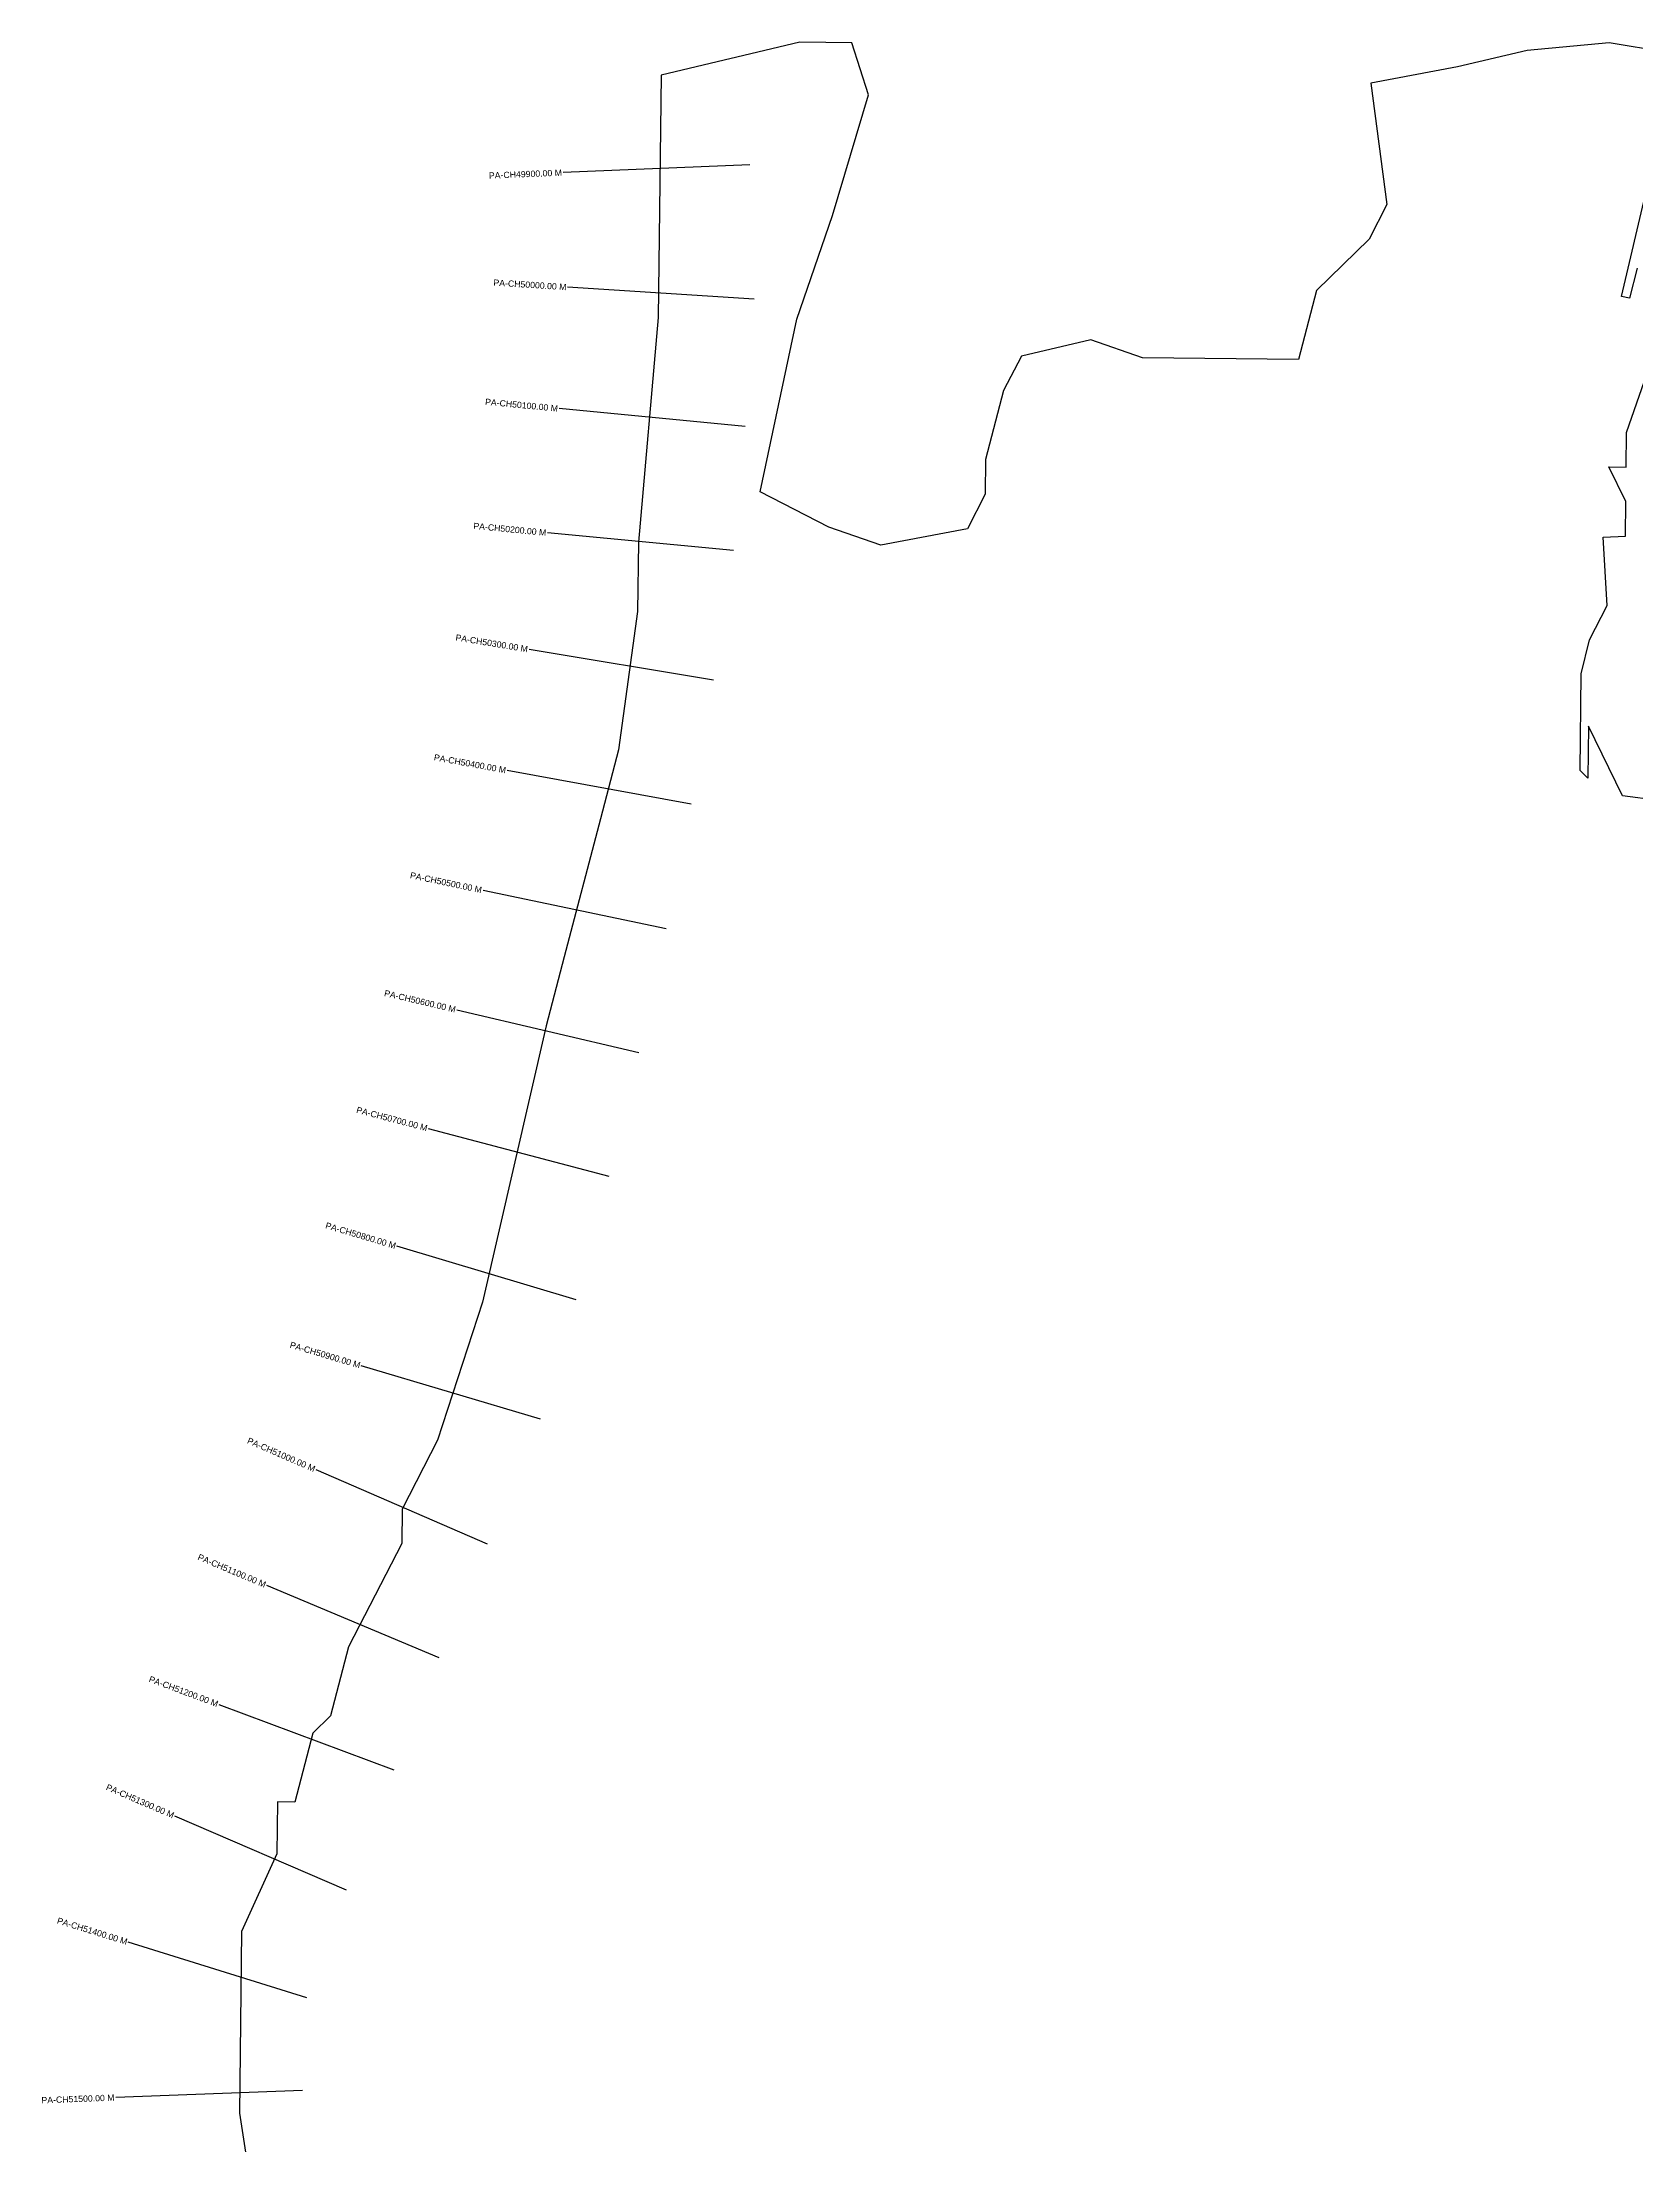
# Model space of a CAD drawing. Header units: metres. Extents: x 257313 to 259871, y 2184745 to 2188120.
# Drawn here: x 257313 to 258592, y 2186433 to 2188120 of the extents above; entities that cross this region are included whole.
import ezdxf
from ezdxf.enums import TextEntityAlignment as Align

# ---------------------------------------------------------------- set-up
doc = ezdxf.new("R2010")
doc.units = ezdxf.units.M
doc.header["$MEASUREMENT"] = 0
for name, color, linetype in [('CS', 134, 'Continuous'), ('CSMark', 6, 'Continuous'), ('VILLAGE BOUNDRY', 10, 'Continuous')]:
    doc.layers.add(name, color=color, linetype=linetype)
doc.styles.get("Standard").update_dxf_attribs({"font": 'arial.ttf'})

msp = doc.modelspace()

# ---------------------------------------------------------------- linework, layer by layer
at = {"layer": 'CS'}
for p, q in [((257880.7, 2188021.9), (257730.9, 2188015.6)), ((257884.2, 2187914.1), (257734.5, 2187923.6)), ((257877, 2187812), (257727.7, 2187826.2)), ((257867.6, 2187712.5), (257718.3, 2187726.6)), ((257851.5, 2187608.5), (257703.5, 2187633.1)), ((257833.5, 2187508.8), (257686, 2187535.9)), ((257813.4, 2187408.9), (257666.6, 2187439.8)), ((257791.6, 2187309.5), (257645.6, 2187343.8)), ((257767.9, 2187210.2), (257622.9, 2187248.6)), ((257741.3, 2187111.4), (257597.6, 2187154.3)), ((257712.8, 2187015.6), (257569, 2187058.4)), ((257670.2, 2186915.2), (257532.7, 2186975)), ((257631.4, 2186824), (257493.2, 2186882.2)), ((257595.4, 2186734.1), (257454.9, 2186786.5)), ((257557.1, 2186637.7), (257419.4, 2186697.1)), ((257525.4, 2186551.4), (257382.1, 2186595.9)), ((257521.9, 2186477.1), (257372, 2186471.4))]:
    msp.add_line(p, q, dxfattribs=at)
at = {"layer": 'VILLAGE BOUNDRY'}
for points in [[(258615.1, 2188112.3), (258570, 2188119.8), (258504, 2188113.6), (258448.3, 2188100.3), (258378.7, 2188087.2), (258391.5, 2187989.9), (258377.3, 2187962.3), (258335.1, 2187921.1), (258320.6, 2187865.7), (258195.6, 2187867.1), (258154.1, 2187881.5), (258098.5, 2187868.2), (258084.2, 2187840.7), (258069.7, 2187785.3), (258069.4, 2187757.5), (258055.2, 2187729.9), (257985.6, 2187716.8), (257944.1, 2187731.2), (257888.9, 2187759.5), (257918.2, 2187898.1), (257947, 2187981.1), (257975.8, 2188078), (257962.5, 2188119.8), (257920.8, 2188120.3), (257809.4, 2188093.8), (257807.2, 2187899.4), (257791.2, 2187719), (257790.6, 2187663.5), (257775.4, 2187552.6), (257760.9, 2187497.2), (257731.8, 2187386.4), (257717.3, 2187331), (257666.1, 2187109.4), (257630.2, 2186998.7), (257601.8, 2186943.5), (257601.4, 2186915.7), (257558.8, 2186832.9), (257544.3, 2186777.5), (257530.2, 2186763.8), (257515.7, 2186708.4), (257501.8, 2186708.6), (257501.3, 2186666.9), (257472.9, 2186604.7), (257471.2, 2186458.9), (257484.1, 2186375.5)], [(258592.3, 2187939), (258586.3, 2187914.8), (258579.7, 2187916.1), (258599.9, 2188001.4)], [(258637.7, 2187508), (258580.5, 2187515.5), (258553.3, 2187571.4), (258552.8, 2187529.8), (258546.7, 2187535.9), (258547.3, 2187613.6), (258554.1, 2187640.8), (258568.3, 2187668.4), (258565.2, 2187723), (258582.9, 2187723.8), (258583.2, 2187751.6), (258569.6, 2187779.5), (258583.5, 2187779.4), (258583.8, 2187807.1), (258598.2, 2187848.6)]]:
    msp.add_lwpolyline(points, dxfattribs=at)

# ---------------------------------------------------------------- texts
at = {"layer": 'CSMark'}
for s, rotation, p in [('PA-CH49900.00 M', 2.3966, (257729.9, 2188015.6)), ('PA-CH50000.00 M', 356.3573, (257733.5, 2187923.7)), ('PA-CH50100.00 M', 354.588, (257726.7, 2187826.3)), ('PA-CH50200.00 M', 354.588, (257717.3, 2187726.7)), ('PA-CH50300.00 M', 350.5951, (257702.5, 2187633.2)), ('PA-CH50400.00 M', 349.5994, (257685, 2187536.1)), ('PA-CH50500.00 M', 348.1178, (257665.6, 2187440)), ('PA-CH50600.00 M', 346.7692, (257644.6, 2187344.1)), ('PA-CH50700.00 M', 345.1824, (257621.9, 2187248.9)), ('PA-CH50800.00 M', 343.4153, (257596.6, 2187154.5)), ('PA-CH50900.00 M', 343.4153, (257568.1, 2187058.7)), ('PA-CH51000.00 M', 336.5048, (257531.7, 2186975.4)), ('PA-CH51100.00 M', 337.1598, (257492.2, 2186882.6)), ('PA-CH51200.00 M', 339.5573, (257453.9, 2186786.9)), ('PA-CH51300.00 M', 336.6404, (257418.5, 2186697.5)), ('PA-CH51400.00 M', 342.7436, (257381.2, 2186596.2)), ('PA-CH51500.00 M', 2.187, (257371, 2186471.4))]:
    msp.add_text(s, height=5, rotation=rotation, dxfattribs=at).set_placement(p, align=Align.MIDDLE_RIGHT)

doc.saveas('drawing.dxf')
